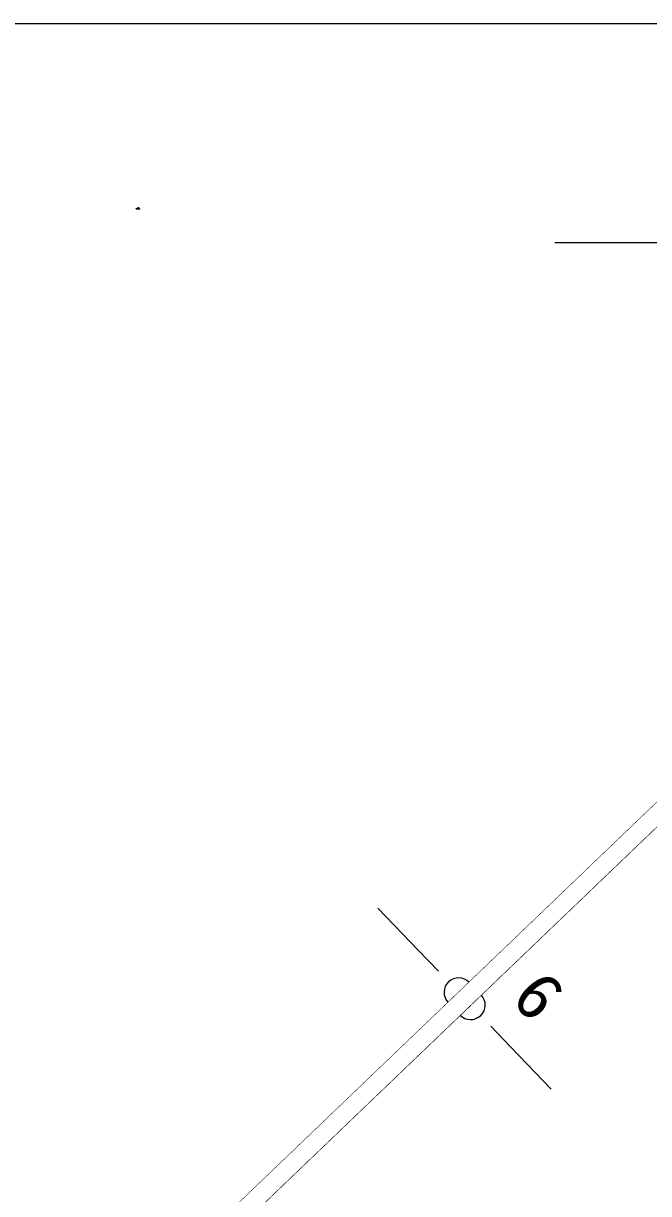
# Model space of a CAD drawing. Units: millimetres, scale not verified. Extents: x -4205 to 4205, y -2975 to 2975.
# Drawn here: x 2822 to 3359, y -307 to 697 of the extents above; entities that cross this region are included whole.
import ezdxf
from ezdxf.enums import TextEntityAlignment as Align

# ---------------------------------------------------------------- set-up
doc = ezdxf.new("R2010")
doc.units = ezdxf.units.MM
doc.header["$LTSCALE"] = 20
for name, color, linetype in [('0-0', 7, 'Continuous'), ('0-4', 3, 'Continuous'), ('0-5', 7, 'Continuous')]:
    doc.layers.add(name, color=color, linetype=linetype)
doc.styles.add('ＭＳ ゴシック', font='')
doc.styles.get('ＭＳ ゴシック').set_extended_font_data('MS Gothic')

msp = doc.modelspace()

# ---------------------------------------------------------------- linework, layer by layer
at = {"layer": '0-0'}
msp.add_lwpolyline([(2361.05, 696.61), (3861.05, 696.61), (3861.05, -1053.39), (2361.05, -1053.39)], close=True, dxfattribs=at)
for points in [[(3278.07, 508.55), (3392.92, 508.55), (3459.29, 393.59)], [(2853.54, -482.89), (3450.92, 89.31), (3467.34, 97.99), (3501.01, 130.36), (3502.6, 132.23), (3503.8, 134.36), (3504.55, 136.69), (3504.84, 139.13), (3504.65, 141.57), (3503.98, 143.93), (3502.87, 146.11), (3501.35, 148.04), (3499.49, 149.63), (3497.35, 150.83), (3495.02, 151.58), (3492.59, 151.87), (3490.15, 151.68), (3487.79, 151.01), (3485.6, 149.9), (3483.68, 148.38), (3450.29, 116.28), (3441.31, 100.88), (2842.94, -472.27)], [(2839.84, -624.89), (2839.84, -485.63), (3501.37, 148.02)]]:
    msp.add_lwpolyline(points, dxfattribs=at)
msp.add_solid([(3275.09, 536.77), (3275.09, 423.88), (3275.09, 423.88)], dxfattribs=at)
at = {"layer": '0-4'}
for p, q in [((3160.9, -98.48), (3126.32, -62.38)), ((3181.26, -148.21), (3195.49, -134.59)), ((3205.86, -145.42), (3195.49, -134.59)), ((3186.08, -164.37), (3205.86, -145.42)), ((3240.45, -181.53), (3275.03, -217.63))]:
    msp.add_line(p, q, dxfattribs=at)
at = {"layer": '0-5', "color": 3}
for p, q in [((3178.19, -116.53), (3160.9, -98.48)), ((3223.15, -163.47), (3240.45, -181.53))]:
    msp.add_line(p, q, dxfattribs=at)
at = {"layer": '0-5'}
for points in [[(3186.84, -125.56), (3185.24, -127.42), (3184.04, -129.56), (3183.28, -131.89), (3182.99, -134.32), (3183.18, -136.76), (3183.84, -139.12), (3184.95, -141.31), (3186.46, -143.23), (3188.32, -144.83), (3190.45, -146.03), (3192.78, -146.79), (3195.22, -147.08), (3197.66, -146.9), (3200.02, -146.24), (3202.2, -145.13), (3204.13, -143.61), (3205.73, -141.75), (3206.93, -139.62), (3207.69, -137.29), (3207.98, -134.86), (3207.79, -132.41), (3207.13, -130.05), (3206.03, -127.87), (3204.51, -125.94), (3202.65, -124.35), (3200.52, -123.15), (3198.19, -122.38), (3195.75, -122.09), (3193.31, -122.28), (3190.95, -122.94), (3188.77, -124.05)], [(3214.51, -154.45), (3216.1, -152.59), (3217.3, -150.45), (3218.06, -148.12), (3218.36, -145.69), (3218.17, -143.25), (3217.51, -140.89), (3216.4, -138.7), (3214.89, -136.77), (3213.03, -135.18), (3210.89, -133.98), (3208.56, -133.22), (3206.13, -132.92), (3203.69, -133.11), (3201.33, -133.77), (3199.14, -134.88), (3197.22, -136.39), (3195.62, -138.25), (3194.42, -140.39), (3193.66, -142.72), (3193.36, -145.15), (3193.55, -147.59), (3194.21, -149.95), (3195.32, -152.14), (3196.83, -154.07), (3198.69, -155.66), (3200.83, -156.86), (3203.16, -157.62), (3205.59, -157.92), (3208.04, -157.73), (3210.39, -157.07), (3212.58, -155.96)]]:
    msp.add_lwpolyline(points, close=True, dxfattribs=at)

# ---------------------------------------------------------------- texts
at = {"layer": '0-0', "style": 'ＭＳ ゴシック'}
for s, p in [('ポイントビスφ8', (2647.99, 480.33)), ('ポイントビス用キャップ', (2647.99, 423.88))]:
    msp.add_text(s, height=41.38, dxfattribs=at).set_placement(p, align=Align.BOTTOM_LEFT)
at = {"layer": '0-4', "color": 7, "style": 'ＭＳ ゴシック', "width": 1.05}
msp.add_text('6', height=41.38, rotation=313.767, dxfattribs=at).set_placement((3230.07, -149.47), align=Align.BOTTOM_LEFT)

# ---------------------------------------------------------------- next in the draw order: wipeouts: each hides what was drawn before it
for points in [[(2647.99, 423.88), (3275.09, 536.77), (3275.09, 423.88), (3275.09, 423.88)], [(2853.54, -482.89), (3441.31, 100.88), (3450.92, 89.31), (3450.92, 89.31)]]:
    msp.add_wipeout(points)

# ---------------------------------------------------------------- next in the draw order: wipeouts: each hides what was drawn before it
for points in [[(2647.99, 536.77), (3275.09, 536.77), (2647.99, 423.88), (2647.99, 423.88)], [(2842.94, -472.27), (3441.31, 100.88), (2853.54, -482.89), (2853.54, -482.89)]]:
    msp.add_wipeout(points)

doc.saveas('drawing.dxf')
